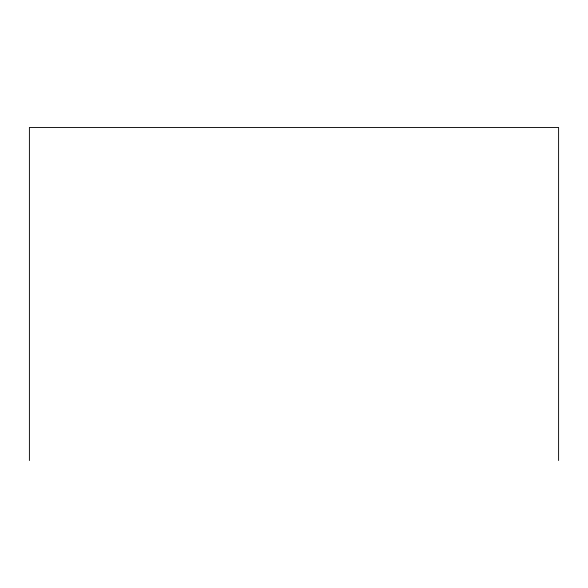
<?xml version="1.0" encoding="UTF-8"?>
<svg xmlns="http://www.w3.org/2000/svg" width="588" height="588" viewBox="0 0 588 588"><rect width="100%" height="100%" fill="white"/><g stroke="black" fill="none" stroke-linecap="round" stroke-linejoin="round"><path stroke-width="0.88" d="M558.6 460.522L558.6 127.478L29.4 127.478L29.4 460.522"/></g></svg>
